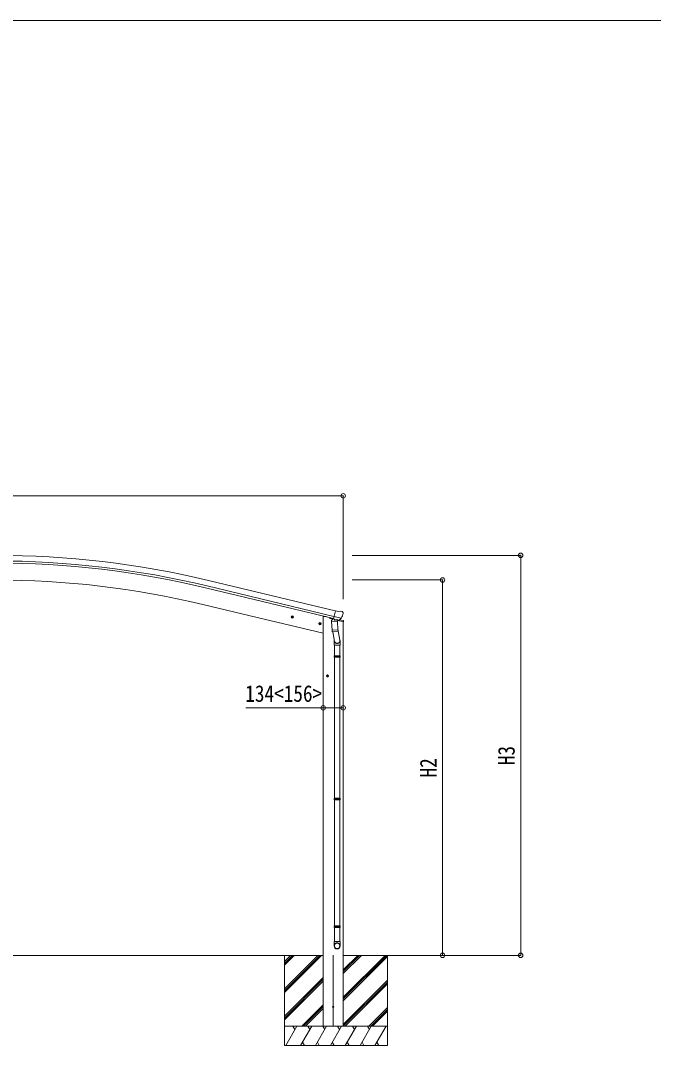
# Model space of a CAD drawing. Units: millimetres at full size, sheet at 1:35; details may follow other scales. Extents: x -9783 to 9892, y -6828 to 6752.
# Drawn here: x -4873 to 36, y -1206 to 6752 of the extents above; entities that cross this region are included whole.
import ezdxf
from ezdxf.enums import TextEntityAlignment as Align

# ---------------------------------------------------------------- set-up
doc = ezdxf.new("R2010")
doc.units = ezdxf.units.MM
doc.header["$LTSCALE"] = 35
doc.header["$PDMODE"] = 32
doc.header["$PDSIZE"] = 35
for name, color, linetype, lineweight in [('0-0_0', 7, 'Continuous', 9), ('0-1_本体', 4, 'Continuous', 9), ('0-2_部品', 7, 'Continuous', 9), ('0-8_PARTS2', 2, 'Continuous', 9), ('0-A_寸法', 6, 'Continuous', 9), ('F-0_240', 7, 'Continuous', 9)]:
    doc.layers.add(name, color=color, linetype=linetype, lineweight=lineweight)
doc.styles.add('ＭＳ ゴシック', font='')
doc.styles.get('ＭＳ ゴシック').set_extended_font_data('MS Gothic')

msp = doc.modelspace()

# ---------------------------------------------------------------- linework, layer by layer
at = {"layer": '0-0_0'}
for p, q in [((-7605.81, -505.73), (-2526.66, -505.73)), ((-2826.94, -505.73), (-2826.94, -1205.73)), ((-2826.94, -766.46), (-2566.21, -505.73)), ((-2826.94, -780.6), (-2552.07, -505.73)), ((-2826.94, -794.74), (-2537.93, -505.73)), ((-2826.94, -582.61), (-2750.06, -505.73)), ((-2826.94, -568.47), (-2764.2, -505.73)), ((-2826.94, -554.33), (-2778.34, -505.73)), ((-2370.16, -505.73), (-1938.78, -505.73)), ((-2370.16, -830.18), (-2045.71, -505.73)), ((-2370.16, -844.32), (-2031.57, -505.73)), ((-2370.16, -646.33), (-2229.56, -505.73)), ((-2370.16, -632.19), (-2243.7, -505.73)), ((-2370.16, -618.05), (-2257.84, -505.73)), ((-2370.16, -858.46), (-2026.94, -515.25)), ((-2026.94, -505.73), (-2026.94, -1205.73)), ((-2826.94, -978.59), (-2526.16, -677.81)), ((-2826.94, -992.73), (-2526.16, -691.96)), ((-2826.94, -1006.88), (-2526.16, -706.1)), ((-2370.16, -1042.31), (-2026.94, -699.09)), ((-2369.44, -1055.73), (-2026.94, -713.24)), ((-2355.3, -1055.73), (-2026.94, -727.38)), ((-2691.95, -1055.73), (-2526.16, -889.94)), ((-2677.81, -1055.73), (-2526.16, -904.09)), ((-2663.66, -1055.73), (-2526.16, -918.23)), ((-2171.45, -1055.73), (-2026.94, -911.23)), ((-2157.31, -1055.73), (-2026.94, -925.37)), ((-2143.16, -1055.73), (-2026.94, -939.51)), ((-2026.94, -1055.73), (-2826.94, -1055.73)), ((-2816.65, -1205.73), (-2730.05, -1055.73)), ((-2745.05, -1081.71), (-2760.05, -1055.73)), ((-2701.18, -1205.73), (-2614.58, -1055.73)), ((-2629.58, -1081.72), (-2644.58, -1055.73)), ((-2585.71, -1205.73), (-2499.11, -1055.73)), ((-2514.11, -1081.72), (-2529.11, -1055.73)), ((-2493.94, -1055.73), (-2359.94, -1055.73)), ((-2470.24, -1205.73), (-2383.64, -1055.73)), ((-2398.64, -1081.72), (-2413.64, -1055.73)), ((-2354.77, -1205.73), (-2268.17, -1055.73)), ((-2283.17, -1081.71), (-2298.17, -1055.73)), ((-2239.3, -1205.73), (-2152.7, -1055.73)), ((-2182.7, -1055.73), (-2167.7, -1081.71)), ((-2123.83, -1205.73), (-2037.23, -1055.73)), ((-2686.18, -1179.75), (-2671.18, -1205.73)), ((-2570.71, -1179.75), (-2555.71, -1205.73)), ((-2455.24, -1179.75), (-2440.24, -1205.73)), ((-2339.77, -1179.75), (-2324.77, -1205.73)), ((-2224.3, -1179.75), (-2209.3, -1205.73)), ((-2108.83, -1179.75), (-2093.83, -1205.73)), ((-2826.94, -1205.73), (-2026.94, -1205.73))]:
    msp.add_line(p, q, dxfattribs=at)
at = {"layer": '0-1_本体'}
for p, q in [((-3415.08, 2404.05), (-2431.83, 2167.99)), ((-3429.08, 2345.7), (-2445.84, 2109.65)), ((-3425.15, 2362.07), (-2441.91, 2126.01)), ((-3036.87, 2116.82), (-3459.66, 2218.32)), ((-2526.16, 1994.21), (-3036.87, 2116.82)), ((-2526.16, 2123.65), (-2506.16, 2123.65)), ((-2526.16, -1055.73), (-2526.16, 2123.65)), ((-2505.66, 2123.65), (-2472.39, 2115.66)), ((-2370.16, -1055.73), (-2370.16, 2084.5))]:
    msp.add_line(p, q, dxfattribs=at)
for radius in [7073, 7029.83, 7013, 6882]:
    msp.add_arc((-5066.23, -4473.53), radius, 76.5, 103.5, dxfattribs=at)
at = {"layer": '0-2_部品'}
for p, q in [((-2405.51, 2163.4), (-2431.44, 2169.62)), ((-2405.51, 2163.4), (-2392.25, 2166.1)), ((-2377.77, 2162.91), (-2390.95, 2166.07)), ((-2374.67, 2160.66), (-2370.81, 2154.36)), ((-2370.45, 2152.08), (-2370.73, 2150.93)), ((-2774.57, 2122.75), (-2755.13, 2118.08)), ((-2766.98, 2127.62), (-2772.15, 2122.17)), ((-2767.19, 2110.7), (-2762.52, 2130.14)), ((-2759.68, 2125.86), (-2766.98, 2127.62)), ((-2762.72, 2113.22), (-2757.55, 2118.67)), ((-2757.55, 2118.67), (-2759.68, 2125.86)), ((-2560.65, 2071.4), (-2541.21, 2066.73)), ((-2553.06, 2076.26), (-2558.23, 2070.81)), ((-2553.26, 2059.34), (-2548.6, 2078.78)), ((-2545.76, 2074.51), (-2553.06, 2076.26)), ((-2543.63, 2067.31), (-2545.76, 2074.51)), ((-2472.89, 2116.14), (-2472.89, 2112.99)), ((-2450.85, 2103.76), (-2469.05, 2108.13)), ((-2461.58, 2086.22), (-2415.89, 2089.42)), ((-2456.91, 2019.39), (-2461.58, 2086.22)), ((-2447.16, 2107.99), (-2460.48, 2092.67)), ((-2460.48, 2092.67), (-2460.03, 2086.33)), ((-2446.22, 2108.06), (-2447.16, 2107.99)), ((-2443.14, 2105.59), (-2444.67, 2105.95)), ((-2406.43, 2096.77), (-2443.14, 2105.59)), ((-2384.51, 2111.78), (-2442.01, 2125.58)), ((-2437.19, 2103.76), (-2436.16, 2089.15)), ((-2408.97, 2094.76), (-2434.79, 2088.33)), ((-2417.67, 2092.6), (-2417.44, 2089.31)), ((-2415.89, 2089.42), (-2411.22, 2022.58)), ((-2404.07, 2096.3), (-2411.59, 2098.11)), ((-2368.33, 2083.95), (-2411.14, 2094.22)), ((-2408.27, 2096.55), (-2408.22, 2095.8)), ((-2404.9, 2096.41), (-2406.43, 2096.77)), ((-2401.36, 2096.87), (-2384.98, 2111.36)), ((-2397.57, 2100.22), (-2370.63, 2093.75)), ((-2368.33, 2090.84), (-2368.33, 2083.95)), ((-2548.8, 2061.86), (-2543.63, 2067.31)), ((-2456.91, 2019.39), (-2411.22, 2022.58)), ((-2456.89, 2019.39), (-2456.01, 2006.69)), ((-2412.2, 2007.98), (-2453.9, 2005.06)), ((-2450.36, 2005.31), (-2437.74, 1930.51)), ((-2411.58, 2027.7), (-2397.04, 1939.83)), ((-2410.36, 2010.11), (-2411.23, 2022.58)), ((-2410.75, 2008.76), (-2410.75, 2008.76)), ((-2440.89, 1937.33), (-2440.89, 1902.67)), ((-2394.89, 1902.67), (-2394.89, 1937.03)), ((-2440.89, 1902.67), (-2394.89, 1902.67)), ((-2438.89, 1902.67), (-2438.89, 1820.02)), ((-2396.89, 1902.67), (-2396.89, 1820.02)), ((-2440.89, 1818.02), (-2439.89, 1820.02)), ((-2440.89, 1818.02), (-2394.89, 1818.02)), ((-2440.89, 1818.02), (-2440.89, 1810.02)), ((-2440.89, 1810.02), (-2394.89, 1810.02)), ((-2440.89, 1810.02), (-2439.89, 1808.02)), ((-2439.89, 1820.02), (-2395.89, 1820.02)), ((-2439.89, 1808.02), (-2395.89, 1808.02)), ((-2438.89, 1808.02), (-2438.89, 713.83)), ((-2396.89, 1808.02), (-2396.89, 713.83)), ((-2394.89, 1818.02), (-2395.89, 1820.02)), ((-2492.4, 1654.15), (-2492.4, 1674.15)), ((-2502.4, 1664.15), (-2482.4, 1664.15)), ((-2496.15, 1670.65), (-2499.9, 1664.15)), ((-2488.64, 1670.65), (-2496.15, 1670.65)), ((-2484.89, 1664.15), (-2488.64, 1670.65)), ((-2488.64, 1657.65), (-2484.89, 1664.15)), ((-2440.89, 711.83), (-2439.89, 713.83)), ((-2440.89, 711.83), (-2394.89, 711.83)), ((-2440.89, 711.83), (-2440.89, 703.83)), ((-2440.89, 703.83), (-2394.89, 703.83)), ((-2440.89, 703.83), (-2439.89, 701.83)), ((-2439.89, 713.83), (-2395.89, 713.83)), ((-2439.89, 701.83), (-2395.89, 701.83)), ((-2438.89, 701.83), (-2438.89, -276.36)), ((-2396.89, 701.83), (-2396.89, -276.36)), ((-2394.89, 711.83), (-2395.89, 713.83)), ((-2440.89, -278.36), (-2439.89, -276.36)), ((-2440.89, -278.36), (-2394.89, -278.36)), ((-2440.89, -278.36), (-2440.89, -286.36)), ((-2440.89, -286.36), (-2394.89, -286.36)), ((-2440.89, -286.36), (-2439.89, -288.36)), ((-2439.89, -276.36), (-2395.89, -276.36)), ((-2439.89, -288.36), (-2395.89, -288.36)), ((-2438.89, -288.36), (-2438.89, -398.36)), ((-2396.89, -288.36), (-2396.89, -398.36)), ((-2394.89, -278.36), (-2395.89, -276.36)), ((-2440.89, -432.5), (-2440.89, -398.36)), ((-2440.89, -398.36), (-2394.89, -398.36)), ((-2394.89, -432.5), (-2394.89, -398.36))]:
    msp.add_line(p, q, dxfattribs=at)
for points in [[(-2436.87, 2104.17), (-2446.59, 2106.51), (-2431.44, 2169.62)], [(-2772.15, 2122.17), (-2770.02, 2114.97), (-2762.72, 2113.22)], [(-2558.23, 2070.81), (-2556.1, 2063.62), (-2548.8, 2061.86)], [(-2436.87, 2104.17), (-2436.63, 2104.02), (-2411.87, 2098.08), (-2411.59, 2098.11)], [(-2384.24, 2112.35), (-2384.82, 2111.51), (-2384.98, 2111.36)], [(-2394.89, 1818.02), (-2394.89, 1810.02), (-2395.89, 1808.02)], [(-2499.9, 1664.15), (-2496.15, 1657.65), (-2488.64, 1657.65)], [(-2394.89, 711.83), (-2394.89, 703.83), (-2395.89, 701.83)], [(-2394.89, -278.36), (-2394.89, -286.36), (-2395.89, -288.36)]]:
    msp.add_lwpolyline(points, dxfattribs=at)
for centre, radius in [((-2764.85, 2120.42), 8.5), ((-2764.85, 2120.42), 7.7), ((-2764.85, 2120.42), 6.5), ((-2550.93, 2069.06), 8.5), ((-2550.93, 2069.06), 7.7), ((-2550.93, 2069.06), 6.5), ((-2492.4, 1664.15), 8.5), ((-2492.4, 1664.15), 7.7), ((-2492.4, 1664.15), 6.5)]:
    msp.add_circle(centre, radius, dxfattribs=at)
at = {"layer": '0-2_部品', "color": 4}
msp.add_circle((-2448.66, -905.73), 4.5, dxfattribs=at)
at = {"layer": '0-2_部品'}
for centre, radius, start, end in [((-2391.65, 2163.16), 3, 76.5, 101.5), ((-2567.53, 2198.18), 202.4, 334.90875, 346.5), ((-2378.93, 2158.05), 5, 31.5, 76.5), ((-2467.89, 2112.99), 5, 180, 256.5), ((-2444.55, 2106.44), 0.5, 221.23754, 256.5), ((-2437.78, 2103.68), 0.604, 7.79405, 79.40158), ((-2435.14, 2089.3), 1.03, 188.03431, 289.96103), ((-2409.22, 2095.74), 1, 284, 4), ((-2407.77, 2096.58), 0.5, 76.5, 184), ((-2404.79, 2096.89), 0.5, 256.5, 291.76246), ((-2371.33, 2090.84), 3, 0, 76.5), ((-2454.04, 2007.06), 2, 190.53157, 274), ((-2412.34, 2009.97), 2, 274, 322.59038), ((-2412.3, 2009.94), 1.95, 322.52234, 4.95983), ((-2424.89, 1937.03), 30, 0, 2.54858)]:
    msp.add_arc(centre, radius, start, end, dxfattribs=at)
for centre, major_axis, ratio, start_param, end_param in [((-2373.37, 2152.8), (1.57, -2.57), 0.99628, 0.7835347, 1.5707963), ((-2403.37, 2099.22), (0.73, -2.92), 0.997631, 5.8041905, 5.8929484), ((-2403.4, 2099.35), (-2.63, 3.16), 0.650902, 2.1145521, 2.1873627), ((-2403.35, 2099.12), (0.73, -2.92), 0.997631, 5.965759, 6.7621801), ((-2417.89, 1937.33), (-23, 0), 0.996195, 6.0000678, 10.0103449), ((-2417.89, 1937.33), (-21, 0), 0.996195, 0.3319459, 3.3482706), ((-2417.89, -430.76), (23, 0), 0.996195, 6.2831853, 9.424778), ((-2417.89, -432.5), (23, 0), 0.996195, 6.2831853, 9.424778), ((-2417.89, -432.5), (0, -23.43), 0.981806, 4.712389, 7.8539816)]:
    msp.add_ellipse(centre, major_axis=major_axis, ratio=ratio, start_param=start_param, end_param=end_param, dxfattribs=at)
msp.add_ellipse((-2417.89, -432.5), major_axis=(-21, 0), ratio=0.996195, dxfattribs=at)
at = {"layer": '0-8_PARTS2'}
msp.add_line((-2448.66, -503.24), (-2448.66, -1058.23), dxfattribs=at)
at = {"layer": '0-A_寸法'}
for p, q in [((-7762.31, 3061.16), (-2370.29, 3061.16)), ((-2370.29, 3061.16), (-2370.29, 2258.83)), ((-993.71, 2599.47), (-2300.14, 2599.47)), ((-993.71, -505.73), (-993.71, 2599.47)), ((-1599.69, 2408.47), (-2300.14, 2408.47)), ((-1599.69, -505.73), (-1599.69, 2408.47)), ((-3126.16, 1415.52), (-2526.16, 1415.52)), ((-2526.16, 1415.52), (-2370.16, 1415.52)), ((-1599.69, -505.73), (-1993.93, -505.73)), ((-993.71, -505.73), (-1599.69, -505.73))]:
    msp.add_line(p, q, dxfattribs=at)
for p in [(-2370.29, 3061.16), (-993.71, 2599.47), (-1599.69, 2408.47), (-2526.16, 1415.52), (-2370.16, 1415.52), (-1599.69, -505.73), (-993.71, -505.73)]:
    msp.add_point(p, dxfattribs=at)
at = {"layer": 'F-0_240', "color": 5}
msp.add_line((-9783.03, 6751.9), (9396.97, 6751.9), dxfattribs=at)

# ---------------------------------------------------------------- texts
at = {"layer": '0-A_寸法', "color": 7, "style": 'ＭＳ ゴシック', "width": 0.85}
msp.add_text('134<156>', height=129, dxfattribs=at).set_placement((-3130.16, 1423.52), align=Align.BOTTOM_LEFT)
for s, p in [('H3', (-1001.71, 970.87)), ('H2', (-1607.69, 875.37))]:
    msp.add_text(s, height=129, rotation=90, dxfattribs=at).set_placement(p, align=Align.BOTTOM_LEFT)

doc.saveas('drawing.dxf')
